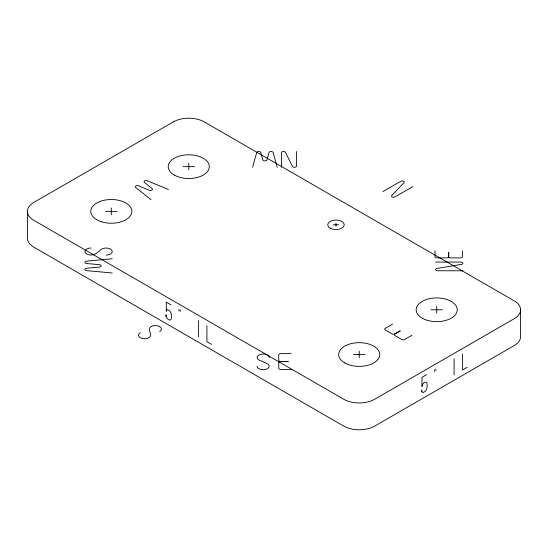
<?xml version="1.0" encoding="UTF-8"?>
<svg xmlns="http://www.w3.org/2000/svg" width="548" height="548" viewBox="0 0 548 548"><rect width="100%" height="100%" fill="white"/><g stroke="black" fill="none" stroke-linecap="round" stroke-linejoin="round"><path stroke-width="0.82" d="M252.587 167.298L256.697 152.502A2.082 1.199 0 0 1 258.745 151.495A2.082 1.199 0 0 1 260.8 152.502L262.855 159.9A2.082 1.199 0 0 0 264.91 160.913A2.082 1.199 0 0 0 266.965 159.9L269.02 152.502A2.082 1.199 0 0 1 271.075 151.495A2.082 1.199 0 0 1 273.13 152.502L277.24 167.298M382.901 191.588L400.814 181.244A2.062 1.192 0 0 1 403.499 181.155A2.062 1.192 0 0 1 404.047 182.676L391.772 195.465A2.055 1.185 0 0 0 392.3 196.999A2.055 1.185 0 0 0 395.005 196.896L412.918 186.553M392.532 324.115L385.271 328.307A2.055 1.185 0 0 0 385.271 329.985L392.019 333.883A2.055 1.185 0 0 0 394.923 333.883L400.28 330.828L394.985 333.917A2.055 1.185 0 0 0 394.985 335.595L401.732 339.493A2.055 1.185 0 0 0 404.636 339.493L411.904 335.301M426.618 374.64L421.967 377.325L421.967 386.518L422.474 384.415L423.905 382.826L425.618 382.038L426.81 382.73C427.57 386.23 427.392 391.621 423.035 392.56L421.85 391.813L421.679 390.265L421.85 391.813M467.225 367.304L462.594 369.982L462.594 353.892M112.265 258.759L86.646 261.129A2.082 1.199 0 0 0 84.892 262.321A2.082 1.199 0 0 0 86.646 263.506L99.455 264.691A2.082 1.199 0 0 1 101.209 265.876A2.082 1.199 0 0 1 99.455 267.061L86.646 268.246A2.082 1.199 0 0 0 84.892 269.438A2.082 1.199 0 0 0 86.646 270.623L112.265 272.993M182.964 166.647L194.588 166.647M105.483 211.377L117.108 211.377M333.246 224.796L338.719 224.796M435.55 262.074L460.889 262.074A2.062 1.192 0 0 1 462.896 263.102A2.062 1.192 0 0 1 461.423 264.403L437.078 268.438A2.055 1.185 0 0 0 435.571 269.739A2.055 1.185 0 0 0 437.605 270.767L462.944 270.767M430.892 309.784L442.517 309.784M291.07 353.624L280.795 353.624A2.055 1.185 0 0 0 278.74 354.809L278.74 360.317A2.055 1.185 0 0 0 280.795 361.502L288.33 361.529L280.795 361.557A2.055 1.185 0 0 0 278.74 362.742L278.74 368.249A2.055 1.185 0 0 0 280.795 369.434L291.07 369.434M353.412 354.515L365.036 354.515M168.394 189.56L147.371 180.778A2.082 1.199 0 0 0 144.679 180.902A2.082 1.199 0 0 0 144.467 182.457L152.07 188.526A2.082 1.199 0 0 1 151.858 190.081A2.082 1.199 0 0 1 149.166 190.204L138.658 185.813A2.082 1.199 0 0 0 135.966 185.936A2.082 1.199 0 0 0 135.753 187.491L150.96 199.623M170.942 304.839L166.291 302.16L166.291 311.353L166.798 309.832L167.407 309.627C171.716 310.641 171.894 315.949 171.134 319.457L169.942 320.155C167.578 319.573 165.818 317.203 166.003 314.771L166.174 316.511M211.549 344.397L206.918 341.726L206.918 325.635M520.6 309.784L520.6 336.623A21.913 12.652 0 0 1 514.182 345.569L374.722 426.091A21.913 12.652 0 0 1 343.733 426.091L33.818 247.162A21.913 12.652 0 0 1 27.4 238.216L27.4 211.377M462.389 250.772L462.389 256.697A2.055 1.185 0 0 1 460.334 257.889L450.792 257.889A2.055 1.185 0 0 1 448.737 256.697L448.689 252.354L448.648 256.697A2.055 1.185 0 0 1 446.593 257.889L437.051 257.889A2.055 1.185 0 0 1 434.996 256.697L434.996 250.772M454.107 358.789L454.107 374.88M436.701 306.428L436.701 313.141M435.859 369.085L435.859 370.667M434.639 369.79L434.639 371.373M359.228 351.158L359.228 357.871M335.986 223.214L335.986 226.379M296.502 151.488L296.502 166.113A2.055 1.185 0 0 1 294.714 167.291A2.055 1.185 0 0 1 292.461 166.421L285.474 152.365A2.062 1.192 0 0 0 283.227 151.515A2.062 1.192 0 0 0 281.432 152.673L281.432 167.304M198.431 320.738L198.431 336.828M188.772 163.29L188.772 169.996M180.182 309.956L180.182 311.538M178.963 309.25L178.963 310.839M111.299 208.021L111.299 214.734M106.113 255.094A6.124 3.535 0 0 0 111.484 249.854A6.124 3.535 0 0 0 100.948 249.655L96.208 253.409A6.124 3.535 0 0 1 85.68 253.21A6.124 3.535 0 0 1 91.043 247.977M269.321 357.502A6.124 3.535 0 0 0 260.252 354.405A6.124 3.535 0 0 0 259.903 360.481L266.403 363.221A6.124 3.535 0 0 1 266.061 369.297A6.124 3.535 0 0 1 256.991 366.201M159.667 331.602A6.124 3.535 0 0 0 157.05 325.711A6.124 3.535 0 0 0 149.357 329.869L150.604 334.458A6.124 3.535 0 0 1 142.912 338.616A6.124 3.535 0 0 1 140.302 332.718M173.278 121.909L33.818 202.431A21.913 12.652 0 0 0 33.818 220.323L343.733 399.245A21.913 12.652 0 0 0 374.722 399.245L514.182 318.731A21.913 12.652 0 0 0 514.182 300.838L204.267 121.909A21.913 12.652 0 0 0 173.278 121.909M330.17 228.153A8.22 4.747 0 0 0 343.918 226.023A8.22 4.747 0 0 0 333.855 220.214A8.22 4.747 0 0 0 330.17 228.153M344.699 362.906A20.543 11.864 0 0 0 379.072 357.584A20.543 11.864 0 0 0 353.905 343.062A20.543 11.864 0 0 0 344.699 362.906M101.024 221.645A20.543 11.864 0 0 0 131.842 211.377A20.543 11.864 0 0 0 101.024 201.102A20.543 11.864 0 0 0 101.024 221.645M174.25 175.031A20.543 11.864 0 0 0 208.617 169.716A20.543 11.864 0 0 0 183.457 155.187A20.543 11.864 0 0 0 174.25 175.031M422.179 318.169A20.543 11.864 0 0 0 456.546 312.853A20.543 11.864 0 0 0 431.386 298.331A20.543 11.864 0 0 0 422.179 318.169"/></g></svg>
